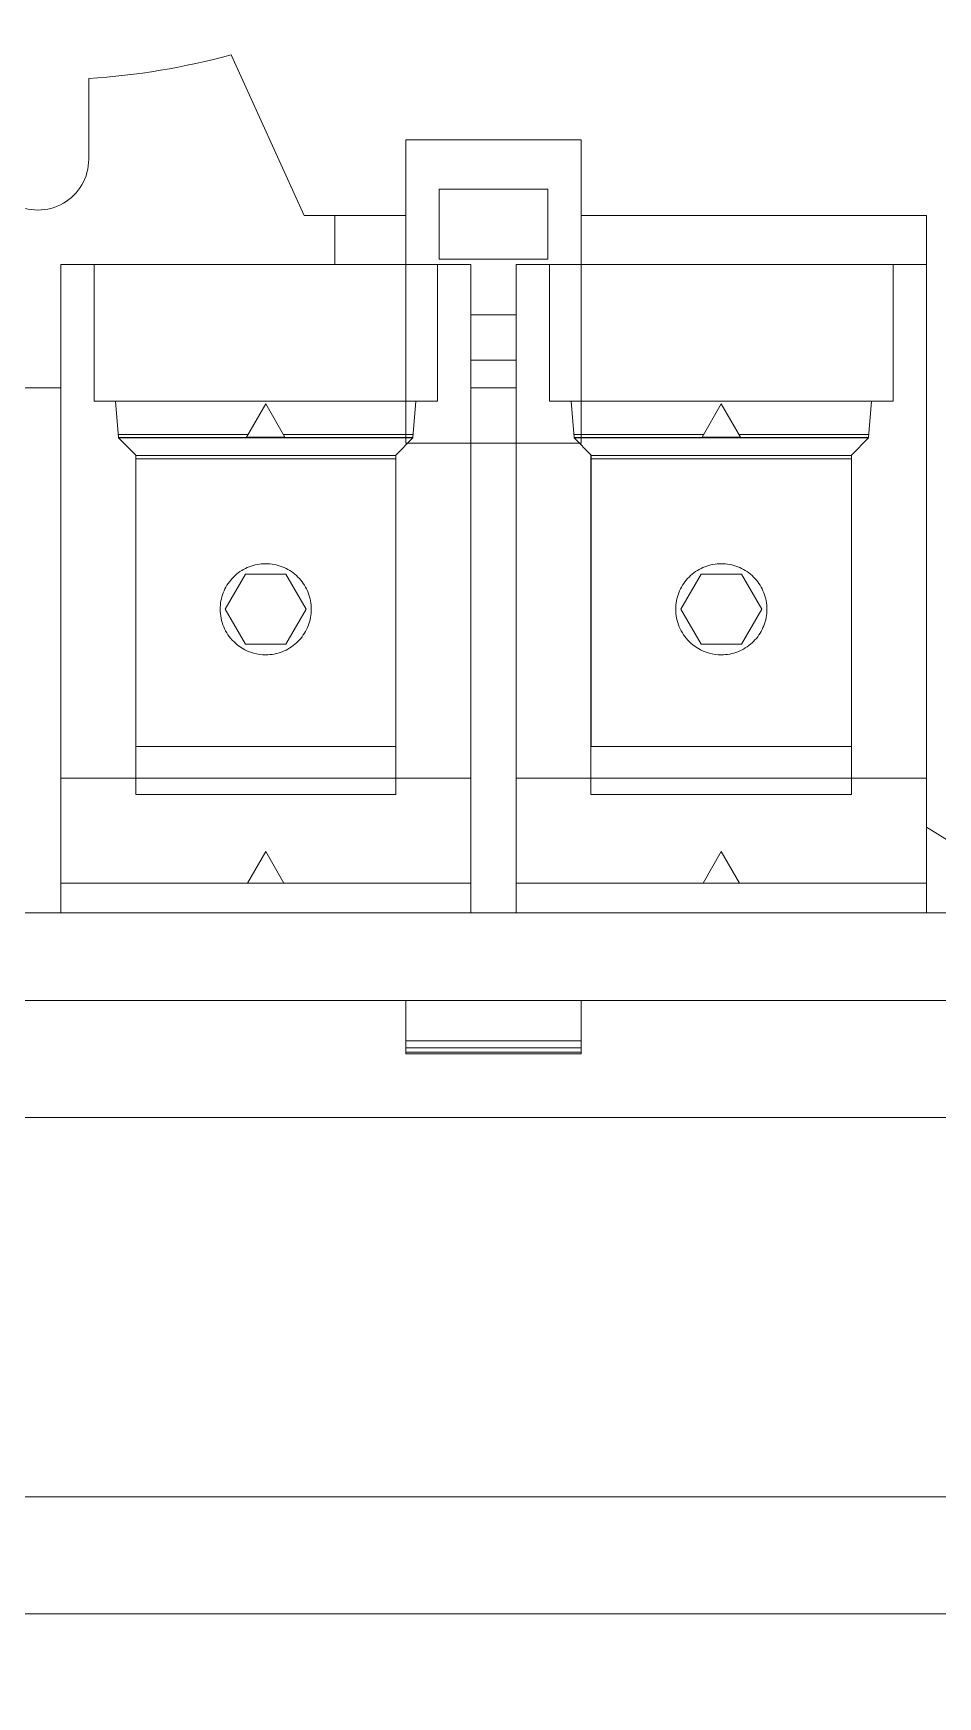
# Model space of a CAD drawing. Header units: millimetres. Extents: x 42151 to 59780, y 37376 to 44547.
# Drawn here: x 47326 to 47377.6, y 42660.5 to 42755.4 of the extents above; entities that cross this region are included whole.
import ezdxf

# ---------------------------------------------------------------- set-up
doc = ezdxf.new("R2010")
doc.units = ezdxf.units.MM
doc.set_wipeout_variables(frame=1)
doc.layers.add('! NO PLOT !', color=7, linetype='Continuous', true_color=0xff75dd, plot=False)
doc.layers.add('000-PI-Oprema', color=30, linetype='Continuous', lineweight=5)
doc.layers.add('004-PI-DIN Šina', color=3, linetype='Continuous')

# ---------------------------------------------------------------- blocks, each defined once
blk = doc.blocks.new('*U153')
at = {"layer": '004-PI-DIN Šina'}
blk.add_lwpolyline([(380, -17.5), (380, 17.5), (0, 17.5), (0, -17.5)], close=True, dxfattribs=at)
for points in [[(0, 12.5), (380, 12.5)], [(0, -12.5), (380, -12.5)]]:
    blk.add_lwpolyline(points, dxfattribs=at)
blk = doc.blocks.new('93444012 - Socomec')
blk.add_wipeout([(49752.772, 45329.634), (49959.472, 45329.634), (49959.472, 45389.334), (50071.472, 45389.334), (50071.472, 45374.334), (50074.472, 45367.406), (50074.472, 45167.262), (50071.481, 45160.748), (50071.481, 45144.334), (50022.052, 45144.334), (50022.052, 45130.534), (49981.412, 45130.534), (49981.412, 45144.334), (49959.472, 45144.334), (49959.472, 45205.034), (49752.772, 45205.034), (49752.772, 45239.934), (49751.472, 45240.734), (49751.472, 45293.934), (49752.772, 45294.734)]).dxf.layer = '! NO PLOT !'
at = {"layer": '000-PI-Oprema'}
for p, q in [((49922.666, 45329.634), (49918.494, 45338.788)), ((49918.494, 45338.788), (49918.494, 45338.788)), ((49910.372, 45337.433), (49910.372, 45332.834)), ((49910.372, 45337.433), (49910.372, 45337.433)), ((49928.472, 45333.934), (49928.472, 45333.934)), ((49938.472, 45333.934), (49928.472, 45333.934)), ((49928.472, 45333.934), (49928.472, 45329.634)), ((49938.472, 45333.934), (49938.472, 45333.934)), ((49938.472, 45333.934), (49938.472, 45328.663)), ((49910.372, 45332.834), (49910.372, 45332.834)), ((49930.372, 45331.134), (49930.372, 45331.134)), ((49930.372, 45331.134), (49930.372, 45327.134)), ((49936.572, 45331.134), (49930.372, 45331.134)), ((49936.572, 45331.134), (49936.572, 45327.134)), ((49936.572, 45331.134), (49936.572, 45331.134)), ((49924.422, 45329.634), (49922.666, 45329.634)), ((49922.666, 45329.634), (49922.666, 45329.634)), ((49924.422, 45326.834), (49924.422, 45329.634)), ((49924.422, 45329.634), (49928.472, 45329.634)), ((49924.422, 45329.634), (49924.422, 45329.634)), ((49928.472, 45329.634), (49928.472, 45329.634)), ((49928.472, 45326.834), (49928.472, 45329.634)), ((49928.472, 45329.634), (49928.472, 45329.634)), ((49928.472, 45329.634), (49928.472, 45329.634)), ((49938.472, 45329.634), (49938.472, 45329.634)), ((49938.472, 45328.663), (49938.472, 45329.634)), ((49938.472, 45329.634), (49958.172, 45329.634)), ((49938.472, 45329.634), (49938.472, 45329.634)), ((49958.172, 45329.634), (49958.172, 45329.634)), ((49958.172, 45326.834), (49958.172, 45329.634)), ((49938.472, 45326.834), (49938.472, 45328.663)), ((49908.772, 45297.634), (49908.772, 45326.834)), ((49908.772, 45326.834), (49909.043, 45326.834)), ((49908.772, 45326.834), (49908.772, 45326.834)), ((49909.043, 45326.834), (49909.314, 45326.834)), ((49909.314, 45326.834), (49909.585, 45326.834)), ((49909.585, 45326.834), (49909.856, 45326.834)), ((49909.856, 45326.834), (49910.128, 45326.834)), ((49910.128, 45326.834), (49910.4, 45326.834)), ((49910.4, 45326.834), (49910.672, 45326.834)), ((49910.672, 45319.034), (49910.672, 45326.834)), ((49910.672, 45326.834), (49910.672, 45326.834)), ((49930.272, 45326.834), (49910.672, 45326.834)), ((49924.422, 45326.834), (49924.422, 45326.834)), ((49928.472, 45326.834), (49928.472, 45326.834)), ((49928.472, 45326.834), (49928.472, 45316.634)), ((49930.272, 45326.834), (49930.544, 45326.834)), ((49930.272, 45326.834), (49930.272, 45319.034)), ((49930.272, 45326.834), (49930.272, 45326.834)), ((49930.372, 45327.134), (49930.372, 45327.134)), ((49930.372, 45327.134), (49936.572, 45327.134)), ((49930.544, 45326.834), (49930.815, 45326.834)), ((49930.815, 45326.834), (49931.087, 45326.834)), ((49931.087, 45326.834), (49931.358, 45326.834)), ((49931.358, 45326.834), (49931.629, 45326.834)), ((49931.629, 45326.834), (49931.901, 45326.834)), ((49931.901, 45326.834), (49932.172, 45326.834)), ((49932.172, 45326.834), (49932.172, 45297.634)), ((49932.172, 45326.834), (49932.172, 45326.834)), ((49934.772, 45297.634), (49934.772, 45326.834)), ((49935.043, 45326.834), (49934.772, 45326.834)), ((49934.772, 45326.834), (49934.772, 45326.834)), ((49935.314, 45326.834), (49935.043, 45326.834)), ((49935.586, 45326.834), (49935.314, 45326.834)), ((49935.857, 45326.834), (49935.586, 45326.834)), ((49936.128, 45326.834), (49935.857, 45326.834)), ((49936.4, 45326.834), (49936.128, 45326.834)), ((49936.672, 45326.834), (49936.4, 45326.834)), ((49936.572, 45327.134), (49936.572, 45327.134)), ((49936.672, 45319.034), (49936.672, 45326.834)), ((49936.672, 45326.834), (49936.672, 45326.834)), ((49936.672, 45326.834), (49956.272, 45326.834)), ((49938.472, 45326.834), (49938.472, 45326.834)), ((49938.472, 45316.634), (49938.472, 45326.834)), ((49956.544, 45326.834), (49956.272, 45326.834)), ((49956.272, 45326.834), (49956.272, 45319.034)), ((49956.272, 45326.834), (49956.272, 45326.834)), ((49956.815, 45326.834), (49956.544, 45326.834)), ((49957.087, 45326.834), (49956.815, 45326.834)), ((49957.358, 45326.834), (49957.087, 45326.834)), ((49957.63, 45326.834), (49957.358, 45326.834)), ((49957.901, 45326.834), (49957.63, 45326.834)), ((49958.172, 45326.834), (49957.901, 45326.834)), ((49958.172, 45326.834), (49958.172, 45297.634)), ((49958.172, 45326.834), (49958.172, 45326.834)), ((49932.172, 45323.964), (49934.772, 45323.964)), ((49934.772, 45321.364), (49932.172, 45321.364)), ((49908.772, 45319.784), (49906.172, 45319.784)), ((49908.772, 45319.784), (49908.772, 45319.784)), ((49910.672, 45319.034), (49911.644, 45319.034)), ((49910.672, 45319.034), (49910.672, 45319.034)), ((49911.644, 45319.034), (49912.617, 45319.034)), ((49911.902, 45319.034), (49912.07, 45316.959)), ((49911.902, 45319.034), (49911.902, 45319.034)), ((49912.617, 45319.034), (49913.593, 45319.034)), ((49913.593, 45319.034), (49914.57, 45319.034)), ((49914.57, 45319.034), (49915.549, 45319.034)), ((49915.549, 45319.034), (49916.53, 45319.034)), ((49916.53, 45319.034), (49917.513, 45319.034)), ((49917.513, 45319.034), (49918.497, 45319.034)), ((49918.497, 45319.034), (49919.484, 45319.034)), ((49919.484, 45319.034), (49920.472, 45319.034)), ((49920.472, 45319.034), (49921.57, 45319.034)), ((49921.57, 45319.034), (49922.665, 45319.034)), ((49922.665, 45319.034), (49923.759, 45319.034)), ((49923.759, 45319.034), (49924.85, 45319.034)), ((49924.85, 45319.034), (49925.939, 45319.034)), ((49925.939, 45319.034), (49927.025, 45319.034)), ((49927.025, 45319.034), (49928.11, 45319.034)), ((49928.11, 45319.034), (49929.192, 45319.034)), ((49929.042, 45319.034), (49928.874, 45316.959)), ((49929.042, 45319.034), (49929.042, 45319.034)), ((49929.192, 45319.034), (49930.272, 45319.034)), ((49930.272, 45319.034), (49930.272, 45319.034)), ((49932.172, 45319.784), (49932.172, 45319.784)), ((49932.172, 45319.784), (49934.772, 45319.784)), ((49934.772, 45319.784), (49934.772, 45319.784)), ((49936.672, 45319.034), (49937.644, 45319.034)), ((49936.672, 45319.034), (49936.672, 45319.034)), ((49937.644, 45319.034), (49938.617, 45319.034)), ((49937.902, 45319.034), (49938.07, 45316.959)), ((49937.902, 45319.034), (49937.902, 45319.034)), ((49938.617, 45319.034), (49939.593, 45319.034)), ((49939.593, 45319.034), (49940.57, 45319.034)), ((49940.57, 45319.034), (49941.55, 45319.034)), ((49941.55, 45319.034), (49942.531, 45319.034)), ((49942.531, 45319.034), (49943.513, 45319.034)), ((49943.513, 45319.034), (49944.498, 45319.034)), ((49944.498, 45319.034), (49945.484, 45319.034)), ((49945.484, 45319.034), (49946.472, 45319.034)), ((49946.472, 45319.034), (49947.57, 45319.034)), ((49947.57, 45319.034), (49948.665, 45319.034)), ((49948.665, 45319.034), (49949.759, 45319.034)), ((49949.759, 45319.034), (49950.85, 45319.034)), ((49950.85, 45319.034), (49951.938, 45319.034)), ((49951.938, 45319.034), (49953.025, 45319.034)), ((49953.025, 45319.034), (49954.11, 45319.034)), ((49954.11, 45319.034), (49955.192, 45319.034)), ((49955.042, 45319.034), (49954.874, 45316.959)), ((49955.042, 45319.034), (49955.042, 45319.034)), ((49955.192, 45319.034), (49956.272, 45319.034)), ((49956.272, 45319.034), (49956.272, 45319.034)), ((49920.472, 45318.884), (49919.375, 45316.984)), ((49920.472, 45318.884), (49920.472, 45318.884)), ((49921.569, 45316.984), (49920.472, 45318.884)), ((49946.472, 45318.884), (49945.375, 45316.984)), ((49946.472, 45318.884), (49946.472, 45318.884)), ((49947.569, 45316.984), (49946.472, 45318.884)), ((49919.461, 45317.134), (49912.056, 45317.134)), ((49912.056, 45317.134), (49912.056, 45317.134)), ((49919.461, 45317.134), (49919.461, 45317.134)), ((49921.482, 45317.134), (49921.482, 45317.134)), ((49928.888, 45317.134), (49921.482, 45317.134)), ((49928.888, 45317.134), (49928.888, 45317.134)), ((49938.056, 45317.134), (49945.461, 45317.134)), ((49938.056, 45317.134), (49938.056, 45317.134)), ((49945.461, 45317.134), (49945.461, 45317.134)), ((49947.482, 45317.134), (49947.482, 45317.134)), ((49947.482, 45317.134), (49954.888, 45317.134)), ((49954.888, 45317.134), (49954.888, 45317.134)), ((49928.874, 45316.959), (49912.07, 45316.959)), ((49912.07, 45316.959), (49912.07, 45316.959)), ((49912.072, 45316.934), (49912.07, 45316.959)), ((49928.872, 45316.934), (49912.072, 45316.934)), ((49912.072, 45316.934), (49913.052, 45315.954)), ((49912.072, 45316.934), (49912.072, 45316.934)), ((49912.072, 45316.934), (49912.072, 45316.934)), ((49919.375, 45316.984), (49921.569, 45316.984)), ((49927.892, 45315.954), (49928.872, 45316.934)), ((49938.472, 45316.634), (49928.472, 45316.634)), ((49928.472, 45316.634), (49928.472, 45316.634)), ((49928.874, 45316.959), (49928.872, 45316.934)), ((49928.872, 45316.934), (49928.872, 45316.934)), ((49928.872, 45316.934), (49928.872, 45316.934)), ((49928.874, 45316.959), (49928.874, 45316.959)), ((49954.874, 45316.959), (49938.07, 45316.959)), ((49938.07, 45316.959), (49938.07, 45316.959)), ((49938.072, 45316.934), (49938.07, 45316.959)), ((49954.872, 45316.934), (49938.072, 45316.934)), ((49938.072, 45316.934), (49939.052, 45315.954)), ((49938.072, 45316.934), (49938.072, 45316.934)), ((49938.072, 45316.934), (49938.072, 45316.934)), ((49938.472, 45316.634), (49938.472, 45316.634)), ((49945.375, 45316.984), (49947.569, 45316.984)), ((49953.892, 45315.954), (49954.872, 45316.934)), ((49954.874, 45316.959), (49954.872, 45316.934)), ((49954.872, 45316.934), (49954.872, 45316.934)), ((49954.872, 45316.934), (49954.872, 45316.934)), ((49954.874, 45316.959), (49954.874, 45316.959)), ((49913.052, 45315.954), (49913.052, 45315.954)), ((49913.052, 45315.954), (49913.052, 45315.954)), ((49913.052, 45299.334), (49913.052, 45315.954)), ((49913.052, 45315.934), (49927.892, 45315.934)), ((49913.052, 45315.734), (49927.892, 45315.734)), ((49927.892, 45315.954), (49927.892, 45315.954)), ((49927.892, 45315.954), (49927.892, 45299.334)), ((49927.892, 45315.954), (49927.892, 45315.954)), ((49939.022, 45296.584), (49939.022, 45315.984)), ((49939.022, 45315.984), (49939.022, 45315.984)), ((49939.052, 45315.954), (49939.052, 45315.954)), ((49939.052, 45299.334), (49939.052, 45315.954)), ((49939.072, 45315.934), (49939.052, 45315.954)), ((49939.052, 45315.734), (49953.892, 45315.734)), ((49953.892, 45315.934), (49939.072, 45315.934)), ((49953.892, 45315.954), (49953.892, 45315.954)), ((49953.892, 45315.954), (49953.892, 45299.334)), ((49953.892, 45315.954), (49953.892, 45315.954)), ((49919.103, 45309.369), (49919.206, 45309.43)), ((49919.206, 45309.43), (49919.312, 45309.486)), ((49919.312, 45309.486), (49919.421, 45309.537)), ((49919.421, 45309.537), (49919.532, 45309.583)), ((49919.532, 45309.583), (49919.646, 45309.624)), ((49919.646, 45309.624), (49919.76, 45309.66)), ((49919.76, 45309.66), (49919.876, 45309.69)), ((49919.876, 45309.69), (49919.993, 45309.714)), ((49919.993, 45309.714), (49920.112, 45309.734)), ((49920.112, 45309.734), (49920.231, 45309.748)), ((49920.231, 45309.748), (49920.352, 45309.756)), ((49920.352, 45309.756), (49920.472, 45309.759)), ((49920.472, 45309.759), (49920.592, 45309.756)), ((49920.592, 45309.756), (49920.712, 45309.748)), ((49920.712, 45309.748), (49920.831, 45309.734)), ((49920.831, 45309.734), (49920.949, 45309.715)), ((49920.949, 45309.715), (49921.067, 45309.69)), ((49921.067, 45309.69), (49921.183, 45309.659)), ((49921.183, 45309.659), (49921.298, 45309.624)), ((49921.298, 45309.624), (49921.411, 45309.583)), ((49921.411, 45309.583), (49921.522, 45309.537)), ((49921.522, 45309.537), (49921.631, 45309.486)), ((49921.631, 45309.486), (49921.737, 45309.43)), ((49921.737, 45309.43), (49921.84, 45309.369)), ((49945.103, 45309.369), (49945.206, 45309.43)), ((49945.206, 45309.43), (49945.312, 45309.486)), ((49945.312, 45309.486), (49945.421, 45309.537)), ((49945.421, 45309.537), (49945.532, 45309.583)), ((49945.532, 45309.583), (49945.646, 45309.624)), ((49945.646, 45309.624), (49945.76, 45309.66)), ((49945.76, 45309.66), (49945.876, 45309.69)), ((49945.876, 45309.69), (49945.993, 45309.714)), ((49945.993, 45309.714), (49946.112, 45309.734)), ((49946.112, 45309.734), (49946.231, 45309.748)), ((49946.231, 45309.748), (49946.352, 45309.756)), ((49946.352, 45309.756), (49946.472, 45309.759)), ((49946.472, 45309.759), (49946.592, 45309.756)), ((49946.592, 45309.756), (49946.712, 45309.748)), ((49946.712, 45309.748), (49946.831, 45309.734)), ((49946.831, 45309.734), (49946.949, 45309.715)), ((49946.949, 45309.715), (49947.067, 45309.69)), ((49947.067, 45309.69), (49947.183, 45309.659)), ((49947.183, 45309.659), (49947.298, 45309.624)), ((49947.298, 45309.624), (49947.411, 45309.583)), ((49947.411, 45309.583), (49947.522, 45309.537)), ((49947.522, 45309.537), (49947.631, 45309.486)), ((49947.631, 45309.486), (49947.737, 45309.43)), ((49947.737, 45309.43), (49947.84, 45309.369)), ((49918.162, 45307.159), (49919.317, 45309.159)), ((49918.2, 45308.424), (49918.261, 45308.527)), ((49918.261, 45308.527), (49918.327, 45308.628)), ((49918.327, 45308.628), (49918.397, 45308.726)), ((49918.397, 45308.726), (49918.471, 45308.819)), ((49918.471, 45308.819), (49918.55, 45308.91)), ((49918.55, 45308.91), (49918.633, 45308.997)), ((49918.633, 45308.997), (49918.72, 45309.08)), ((49918.72, 45309.08), (49918.811, 45309.159)), ((49918.811, 45309.159), (49918.905, 45309.234)), ((49918.905, 45309.234), (49919.002, 45309.304)), ((49919.002, 45309.304), (49919.103, 45309.369)), ((49919.317, 45309.159), (49921.627, 45309.159)), ((49919.317, 45309.159), (49919.317, 45309.159)), ((49921.627, 45309.159), (49922.781, 45307.159)), ((49921.627, 45309.159), (49921.627, 45309.159)), ((49921.84, 45309.369), (49921.941, 45309.304)), ((49921.941, 45309.304), (49922.039, 45309.233)), ((49922.039, 45309.233), (49922.133, 45309.159)), ((49922.133, 45309.159), (49922.224, 45309.08)), ((49922.224, 45309.08), (49922.311, 45308.997)), ((49922.311, 45308.997), (49922.393, 45308.91)), ((49922.393, 45308.91), (49922.472, 45308.82)), ((49922.472, 45308.82), (49922.547, 45308.725)), ((49922.547, 45308.725), (49922.617, 45308.628)), ((49922.617, 45308.628), (49922.683, 45308.527)), ((49922.683, 45308.527), (49922.744, 45308.423)), ((49944.162, 45307.159), (49945.317, 45309.159)), ((49944.2, 45308.424), (49944.261, 45308.527)), ((49944.261, 45308.527), (49944.327, 45308.628)), ((49944.327, 45308.628), (49944.397, 45308.726)), ((49944.397, 45308.726), (49944.471, 45308.819)), ((49944.471, 45308.819), (49944.55, 45308.91)), ((49944.55, 45308.91), (49944.633, 45308.997)), ((49944.633, 45308.997), (49944.72, 45309.08)), ((49944.72, 45309.08), (49944.811, 45309.159)), ((49944.811, 45309.159), (49944.905, 45309.234)), ((49944.905, 45309.234), (49945.002, 45309.304)), ((49945.002, 45309.304), (49945.103, 45309.369)), ((49945.317, 45309.159), (49947.627, 45309.159)), ((49945.317, 45309.159), (49945.317, 45309.159)), ((49947.627, 45309.159), (49948.781, 45307.159)), ((49947.627, 45309.159), (49947.627, 45309.159)), ((49947.84, 45309.369), (49947.941, 45309.304)), ((49947.941, 45309.304), (49948.039, 45309.233)), ((49948.039, 45309.233), (49948.133, 45309.159)), ((49948.133, 45309.159), (49948.224, 45309.08)), ((49948.224, 45309.08), (49948.311, 45308.997)), ((49948.311, 45308.997), (49948.393, 45308.91)), ((49948.393, 45308.91), (49948.472, 45308.82)), ((49948.472, 45308.82), (49948.547, 45308.725)), ((49948.547, 45308.725), (49948.617, 45308.628)), ((49948.617, 45308.628), (49948.683, 45308.527)), ((49948.683, 45308.527), (49948.744, 45308.423)), ((49917.883, 45307.398), (49917.897, 45307.518)), ((49917.897, 45307.518), (49917.916, 45307.637)), ((49917.916, 45307.637), (49917.941, 45307.754)), ((49917.941, 45307.754), (49917.971, 45307.871)), ((49917.971, 45307.871), (49918.007, 45307.985)), ((49918.007, 45307.985), (49918.047, 45308.098)), ((49918.047, 45308.098), (49918.093, 45308.208)), ((49918.093, 45308.208), (49918.144, 45308.317)), ((49918.144, 45308.317), (49918.2, 45308.424)), ((49922.744, 45308.423), (49922.8, 45308.317)), ((49922.8, 45308.317), (49922.85, 45308.209)), ((49922.85, 45308.209), (49922.896, 45308.098)), ((49922.896, 45308.098), (49922.937, 45307.985)), ((49922.937, 45307.985), (49922.972, 45307.87)), ((49922.972, 45307.87), (49923.003, 45307.753)), ((49923.003, 45307.753), (49923.028, 45307.636)), ((49923.028, 45307.636), (49923.047, 45307.517)), ((49923.047, 45307.517), (49923.061, 45307.399)), ((49943.883, 45307.398), (49943.897, 45307.518)), ((49943.897, 45307.518), (49943.916, 45307.637)), ((49943.916, 45307.637), (49943.941, 45307.754)), ((49943.941, 45307.754), (49943.971, 45307.871)), ((49943.971, 45307.871), (49944.007, 45307.985)), ((49944.007, 45307.985), (49944.047, 45308.098)), ((49944.047, 45308.098), (49944.093, 45308.208)), ((49944.093, 45308.208), (49944.144, 45308.317)), ((49944.144, 45308.317), (49944.2, 45308.424)), ((49948.744, 45308.423), (49948.8, 45308.317)), ((49948.8, 45308.317), (49948.85, 45308.209)), ((49948.85, 45308.209), (49948.896, 45308.098)), ((49948.896, 45308.098), (49948.937, 45307.985)), ((49948.937, 45307.985), (49948.972, 45307.87)), ((49948.972, 45307.87), (49949.003, 45307.753)), ((49949.003, 45307.753), (49949.028, 45307.636)), ((49949.028, 45307.636), (49949.047, 45307.517)), ((49949.047, 45307.517), (49949.061, 45307.399)), ((49917.872, 45307.159), (49917.875, 45307.279)), ((49917.875, 45307.031), (49917.872, 45307.159)), ((49917.875, 45307.279), (49917.883, 45307.398)), ((49917.885, 45306.903), (49917.875, 45307.031)), ((49917.901, 45306.775), (49917.885, 45306.903)), ((49917.923, 45306.648), (49917.901, 45306.775)), ((49917.951, 45306.523), (49917.923, 45306.648)), ((49919.317, 45305.159), (49918.162, 45307.159)), ((49918.162, 45307.159), (49918.162, 45307.159)), ((49922.781, 45307.159), (49921.627, 45305.159)), ((49922.781, 45307.159), (49922.781, 45307.159)), ((49923.003, 45306.564), (49922.973, 45306.448)), ((49923.027, 45306.681), (49923.003, 45306.564)), ((49923.047, 45306.799), (49923.027, 45306.681)), ((49923.06, 45306.919), (49923.047, 45306.799)), ((49923.069, 45307.039), (49923.06, 45306.919)), ((49923.061, 45307.399), (49923.069, 45307.279)), ((49923.069, 45307.279), (49923.072, 45307.159)), ((49923.072, 45307.159), (49923.069, 45307.039)), ((49943.872, 45307.159), (49943.875, 45307.279)), ((49943.875, 45307.031), (49943.872, 45307.159)), ((49943.875, 45307.279), (49943.883, 45307.398)), ((49943.885, 45306.903), (49943.875, 45307.031)), ((49943.901, 45306.775), (49943.885, 45306.903)), ((49943.923, 45306.648), (49943.901, 45306.775)), ((49943.951, 45306.523), (49943.923, 45306.648)), ((49945.317, 45305.159), (49944.162, 45307.159)), ((49944.162, 45307.159), (49944.162, 45307.159)), ((49948.781, 45307.159), (49947.627, 45305.159)), ((49948.781, 45307.159), (49948.781, 45307.159)), ((49949.003, 45306.564), (49948.973, 45306.448)), ((49949.027, 45306.681), (49949.003, 45306.564)), ((49949.047, 45306.799), (49949.027, 45306.681)), ((49949.06, 45306.919), (49949.047, 45306.799)), ((49949.069, 45307.039), (49949.06, 45306.919)), ((49949.061, 45307.399), (49949.069, 45307.279)), ((49949.069, 45307.279), (49949.072, 45307.159)), ((49949.072, 45307.159), (49949.069, 45307.039)), ((49917.985, 45306.399), (49917.951, 45306.523)), ((49918.026, 45306.277), (49917.985, 45306.399)), ((49918.072, 45306.158), (49918.026, 45306.277)), ((49918.125, 45306.041), (49918.072, 45306.158)), ((49918.183, 45305.926), (49918.125, 45306.041)), ((49918.247, 45305.814), (49918.183, 45305.926)), ((49918.316, 45305.706), (49918.247, 45305.814)), ((49918.39, 45305.601), (49918.316, 45305.706)), ((49918.47, 45305.5), (49918.39, 45305.601)), ((49922.617, 45305.69), (49922.547, 45305.593)), ((49922.682, 45305.79), (49922.617, 45305.69)), ((49922.743, 45305.894), (49922.682, 45305.79)), ((49922.799, 45306), (49922.743, 45305.894)), ((49922.85, 45306.109), (49922.799, 45306)), ((49922.896, 45306.22), (49922.85, 45306.109)), ((49922.937, 45306.333), (49922.896, 45306.22)), ((49922.973, 45306.448), (49922.937, 45306.333)), ((49943.985, 45306.399), (49943.951, 45306.523)), ((49944.026, 45306.277), (49943.985, 45306.399)), ((49944.072, 45306.158), (49944.026, 45306.277)), ((49944.125, 45306.041), (49944.072, 45306.158)), ((49944.183, 45305.926), (49944.125, 45306.041)), ((49944.247, 45305.814), (49944.183, 45305.926)), ((49944.316, 45305.706), (49944.247, 45305.814)), ((49944.39, 45305.601), (49944.316, 45305.706)), ((49944.47, 45305.5), (49944.39, 45305.601)), ((49948.617, 45305.69), (49948.547, 45305.593)), ((49948.682, 45305.79), (49948.617, 45305.69)), ((49948.743, 45305.894), (49948.682, 45305.79)), ((49948.799, 45306), (49948.743, 45305.894)), ((49948.85, 45306.109), (49948.799, 45306)), ((49948.896, 45306.22), (49948.85, 45306.109)), ((49948.937, 45306.333), (49948.896, 45306.22)), ((49948.973, 45306.448), (49948.937, 45306.333)), ((49918.555, 45305.403), (49918.47, 45305.5)), ((49918.644, 45305.31), (49918.555, 45305.403)), ((49918.738, 45305.221), (49918.644, 45305.31)), ((49918.837, 45305.137), (49918.738, 45305.221)), ((49918.978, 45305.031), (49918.837, 45305.137)), ((49919.126, 45304.935), (49918.978, 45305.031)), ((49919.281, 45304.848), (49919.126, 45304.935)), ((49919.44, 45304.772), (49919.281, 45304.848)), ((49921.627, 45305.159), (49919.317, 45305.159)), ((49919.317, 45305.159), (49919.317, 45305.159)), ((49919.605, 45304.708), (49919.44, 45304.772)), ((49919.773, 45304.655), (49919.605, 45304.708)), ((49919.945, 45304.613), (49919.773, 45304.655)), ((49921.184, 45304.658), (49921.068, 45304.628)), ((49921.299, 45304.694), (49921.184, 45304.658)), ((49921.411, 45304.735), (49921.299, 45304.694)), ((49921.522, 45304.781), (49921.411, 45304.735)), ((49921.631, 45304.832), (49921.522, 45304.781)), ((49921.627, 45305.159), (49921.627, 45305.159)), ((49921.737, 45304.888), (49921.631, 45304.832)), ((49921.841, 45304.949), (49921.737, 45304.888)), ((49921.942, 45305.014), (49921.841, 45304.949)), ((49922.039, 45305.084), (49921.942, 45305.014)), ((49922.133, 45305.159), (49922.039, 45305.084)), ((49922.223, 45305.238), (49922.133, 45305.159)), ((49922.31, 45305.321), (49922.223, 45305.238)), ((49922.393, 45305.408), (49922.31, 45305.321)), ((49922.472, 45305.498), (49922.393, 45305.408)), ((49922.547, 45305.593), (49922.472, 45305.498)), ((49944.555, 45305.403), (49944.47, 45305.5)), ((49944.644, 45305.31), (49944.555, 45305.403)), ((49944.738, 45305.221), (49944.644, 45305.31)), ((49944.837, 45305.137), (49944.738, 45305.221)), ((49944.978, 45305.031), (49944.837, 45305.137)), ((49945.126, 45304.935), (49944.978, 45305.031)), ((49945.281, 45304.848), (49945.126, 45304.935)), ((49945.44, 45304.772), (49945.281, 45304.848)), ((49947.627, 45305.159), (49945.317, 45305.159)), ((49945.317, 45305.159), (49945.317, 45305.159)), ((49945.605, 45304.708), (49945.44, 45304.772)), ((49945.773, 45304.655), (49945.605, 45304.708)), ((49945.945, 45304.613), (49945.773, 45304.655)), ((49947.184, 45304.658), (49947.068, 45304.628)), ((49947.299, 45304.694), (49947.184, 45304.658)), ((49947.411, 45304.735), (49947.299, 45304.694)), ((49947.522, 45304.781), (49947.411, 45304.735)), ((49947.631, 45304.832), (49947.522, 45304.781)), ((49947.627, 45305.159), (49947.627, 45305.159)), ((49947.737, 45304.888), (49947.631, 45304.832)), ((49947.841, 45304.949), (49947.737, 45304.888)), ((49947.942, 45305.014), (49947.841, 45304.949)), ((49948.039, 45305.084), (49947.942, 45305.014)), ((49948.133, 45305.159), (49948.039, 45305.084)), ((49948.223, 45305.238), (49948.133, 45305.159)), ((49948.31, 45305.321), (49948.223, 45305.238)), ((49948.393, 45305.408), (49948.31, 45305.321)), ((49948.472, 45305.498), (49948.393, 45305.408)), ((49948.547, 45305.593), (49948.472, 45305.498)), ((49920.12, 45304.583), (49919.945, 45304.613)), ((49920.296, 45304.565), (49920.12, 45304.583)), ((49920.472, 45304.559), (49920.296, 45304.565)), ((49920.592, 45304.562), (49920.472, 45304.559)), ((49920.712, 45304.57), (49920.592, 45304.562)), ((49920.831, 45304.584), (49920.712, 45304.57)), ((49920.95, 45304.603), (49920.831, 45304.584)), ((49921.068, 45304.628), (49920.95, 45304.603)), ((49946.12, 45304.583), (49945.945, 45304.613)), ((49946.296, 45304.565), (49946.12, 45304.583)), ((49946.472, 45304.559), (49946.296, 45304.565)), ((49946.592, 45304.562), (49946.472, 45304.559)), ((49946.712, 45304.57), (49946.592, 45304.562)), ((49946.831, 45304.584), (49946.712, 45304.57)), ((49946.95, 45304.603), (49946.831, 45304.584)), ((49947.068, 45304.628), (49946.95, 45304.603)), ((49913.052, 45296.584), (49913.052, 45299.334)), ((49913.052, 45299.334), (49913.052, 45299.334)), ((49913.052, 45299.334), (49927.892, 45299.334)), ((49927.892, 45299.334), (49927.892, 45299.334)), ((49927.892, 45296.584), (49927.892, 45299.334)), ((49939.052, 45299.334), (49939.052, 45299.334)), ((49939.052, 45299.334), (49953.892, 45299.334)), ((49953.892, 45299.334), (49953.892, 45299.334)), ((49953.892, 45296.584), (49953.892, 45299.334)), ((49908.772, 45297.511), (49908.772, 45297.634)), ((49908.772, 45297.511), (49909.936, 45297.511)), ((49908.772, 45297.511), (49908.772, 45291.534)), ((49908.772, 45297.511), (49908.772, 45297.511)), ((49908.772, 45297.511), (49908.772, 45297.511)), ((49908.772, 45297.511), (49908.772, 45297.511)), ((49908.772, 45297.511), (49908.772, 45297.511)), ((49908.772, 45297.511), (49908.772, 45297.511)), ((49908.772, 45297.511), (49908.772, 45297.511)), ((49909.936, 45297.511), (49911.102, 45297.511)), ((49911.102, 45297.511), (49912.27, 45297.511)), ((49912.27, 45297.511), (49913.439, 45297.511)), ((49913.439, 45297.511), (49914.609, 45297.511)), ((49914.609, 45297.511), (49915.781, 45297.511)), ((49915.781, 45297.511), (49916.953, 45297.511)), ((49916.953, 45297.511), (49918.125, 45297.511)), ((49918.125, 45297.511), (49919.299, 45297.511)), ((49919.299, 45297.511), (49920.472, 45297.511)), ((49920.472, 45297.511), (49921.645, 45297.511)), ((49921.645, 45297.511), (49922.818, 45297.511)), ((49922.818, 45297.511), (49923.991, 45297.511)), ((49923.991, 45297.511), (49925.163, 45297.511)), ((49925.163, 45297.511), (49926.334, 45297.511)), ((49926.334, 45297.511), (49927.505, 45297.511)), ((49927.505, 45297.511), (49928.674, 45297.511)), ((49928.674, 45297.511), (49929.841, 45297.511)), ((49929.841, 45297.511), (49931.008, 45297.511)), ((49931.008, 45297.511), (49932.172, 45297.511)), ((49932.172, 45297.634), (49932.172, 45297.511)), ((49932.172, 45291.534), (49932.172, 45297.511)), ((49932.172, 45297.511), (49932.172, 45297.511)), ((49932.172, 45297.511), (49932.172, 45297.511)), ((49932.172, 45297.511), (49932.172, 45297.511)), ((49932.172, 45297.511), (49932.172, 45297.511)), ((49932.172, 45297.511), (49932.172, 45297.511)), ((49932.172, 45297.511), (49932.172, 45297.511)), ((49934.772, 45297.511), (49934.772, 45297.634)), ((49934.772, 45297.511), (49935.936, 45297.511)), ((49934.772, 45297.511), (49934.772, 45291.534)), ((49934.772, 45297.511), (49934.772, 45297.511)), ((49934.772, 45297.511), (49934.772, 45297.511)), ((49934.772, 45297.511), (49934.772, 45297.511)), ((49934.772, 45297.511), (49934.772, 45297.511)), ((49934.772, 45297.511), (49934.772, 45297.511)), ((49934.772, 45297.511), (49934.772, 45297.511)), ((49935.936, 45297.511), (49937.102, 45297.511)), ((49937.102, 45297.511), (49938.27, 45297.511)), ((49938.27, 45297.511), (49939.439, 45297.511)), ((49939.439, 45297.511), (49940.609, 45297.511)), ((49940.609, 45297.511), (49941.781, 45297.511)), ((49941.781, 45297.511), (49942.953, 45297.511)), ((49942.953, 45297.511), (49944.125, 45297.511)), ((49944.125, 45297.511), (49945.299, 45297.511)), ((49945.299, 45297.511), (49946.472, 45297.511)), ((49946.472, 45297.511), (49947.645, 45297.511)), ((49947.645, 45297.511), (49948.818, 45297.511)), ((49948.818, 45297.511), (49949.991, 45297.511)), ((49949.991, 45297.511), (49951.163, 45297.511)), ((49951.163, 45297.511), (49952.334, 45297.511)), ((49952.334, 45297.511), (49953.505, 45297.511)), ((49953.505, 45297.511), (49954.674, 45297.511)), ((49954.674, 45297.511), (49955.841, 45297.511)), ((49955.841, 45297.511), (49957.008, 45297.511)), ((49957.008, 45297.511), (49958.172, 45297.511)), ((49958.172, 45297.634), (49958.172, 45297.511)), ((49958.172, 45291.534), (49958.172, 45297.511)), ((49958.172, 45297.511), (49958.172, 45297.511)), ((49958.172, 45297.511), (49958.172, 45297.511)), ((49958.172, 45297.511), (49958.172, 45297.511)), ((49958.172, 45297.511), (49958.172, 45297.511)), ((49958.172, 45297.511), (49958.172, 45297.511)), ((49958.172, 45297.511), (49958.172, 45297.511)), ((49913.052, 45296.584), (49913.052, 45296.584)), ((49913.052, 45296.584), (49927.892, 45296.584)), ((49927.892, 45296.584), (49927.892, 45296.584)), ((49939.022, 45296.584), (49953.892, 45296.584)), ((49939.022, 45296.584), (49939.022, 45296.584)), ((49953.892, 45296.584), (49953.892, 45296.584)), ((49958.172, 45294.734), (49958.172, 45294.734)), ((49958.172, 45294.734), (49959.472, 45293.934)), ((49920.472, 45293.334), (49919.433, 45291.534)), ((49920.472, 45293.334), (49920.472, 45293.334)), ((49921.511, 45291.534), (49920.472, 45293.334)), ((49946.472, 45293.334), (49945.433, 45291.534)), ((49946.472, 45293.334), (49946.472, 45293.334)), ((49947.511, 45291.534), (49946.472, 45293.334)), ((49908.772, 45291.534), (49908.772, 45291.534)), ((49920.472, 45291.534), (49908.772, 45291.534)), ((49908.772, 45291.534), (49908.772, 45289.834)), ((49919.433, 45291.534), (49919.433, 45291.534)), ((49932.172, 45291.534), (49920.472, 45291.534)), ((49921.511, 45291.534), (49921.511, 45291.534)), ((49932.172, 45289.834), (49932.172, 45291.534)), ((49932.172, 45291.534), (49932.172, 45291.534)), ((49934.772, 45291.534), (49934.772, 45291.534)), ((49946.472, 45291.534), (49934.772, 45291.534)), ((49934.772, 45291.534), (49934.772, 45289.834)), ((49945.433, 45291.534), (49945.433, 45291.534)), ((49958.172, 45291.534), (49946.472, 45291.534)), ((49947.511, 45291.534), (49947.511, 45291.534)), ((49958.172, 45289.834), (49958.172, 45291.534)), ((49958.172, 45291.534), (49958.172, 45291.534)), ((49751.472, 45289.834), (49959.472, 45289.834)), ((49908.772, 45289.834), (49908.772, 45289.834)), ((49908.772, 45289.834), (49908.772, 45289.834)), ((49932.172, 45289.834), (49932.172, 45289.834)), ((49932.172, 45289.834), (49932.172, 45289.834)), ((49934.772, 45289.834), (49934.772, 45289.834)), ((49934.772, 45289.834), (49934.772, 45289.834)), ((49958.172, 45289.834), (49958.172, 45289.834)), ((49751.472, 45284.834), (50067.972, 45284.834)), ((49928.472, 45284.834), (49928.472, 45284.834)), ((49928.472, 45284.834), (49928.472, 45282.542)), ((49938.472, 45284.834), (49938.472, 45284.834)), ((49938.472, 45284.834), (49938.472, 45282.542)), ((49928.472, 45282.542), (49938.472, 45282.542)), ((49928.472, 45282.542), (49938.472, 45282.542)), ((49928.472, 45282.542), (49928.472, 45282.127)), ((49928.472, 45282.127), (49938.472, 45282.127)), ((49928.472, 45281.797), (49928.472, 45282.127)), ((49928.472, 45281.878), (49938.472, 45281.878)), ((49938.472, 45282.542), (49938.472, 45282.127)), ((49938.472, 45281.797), (49938.472, 45282.127)), ((49938.472, 45281.797), (49928.472, 45281.797)), ((49751.472, 45278.151), (49959.472, 45278.151)), ((49751.472, 45256.517), (49959.472, 45256.517)), ((50067.972, 45249.834), (49751.472, 45249.834))]:
    blk.add_line(p, q, dxfattribs=at)
for centre, major_axis, start_param, end_param in [((49907.472, 45379.834), (-42.5, 0), 1.639085, 1.833149), ((49907.472, 45332.834), (2.9, 0), -3.141593, 0)]:
    blk.add_ellipse(centre, major_axis=major_axis, ratio=1, start_param=start_param, end_param=end_param, dxfattribs=at)

msp = doc.modelspace()

# ---------------------------------------------------------------- block references
msp.add_blockref('*U153', (47138.445, 42682.747))

# ---------------------------------------------------------------- next in the draw order: block references
at = {"layer": '000-PI-Oprema'}
msp.add_blockref('93444012 - Socomec', (-2581.202, -2584.587), dxfattribs=at)

doc.saveas('drawing.dxf')
